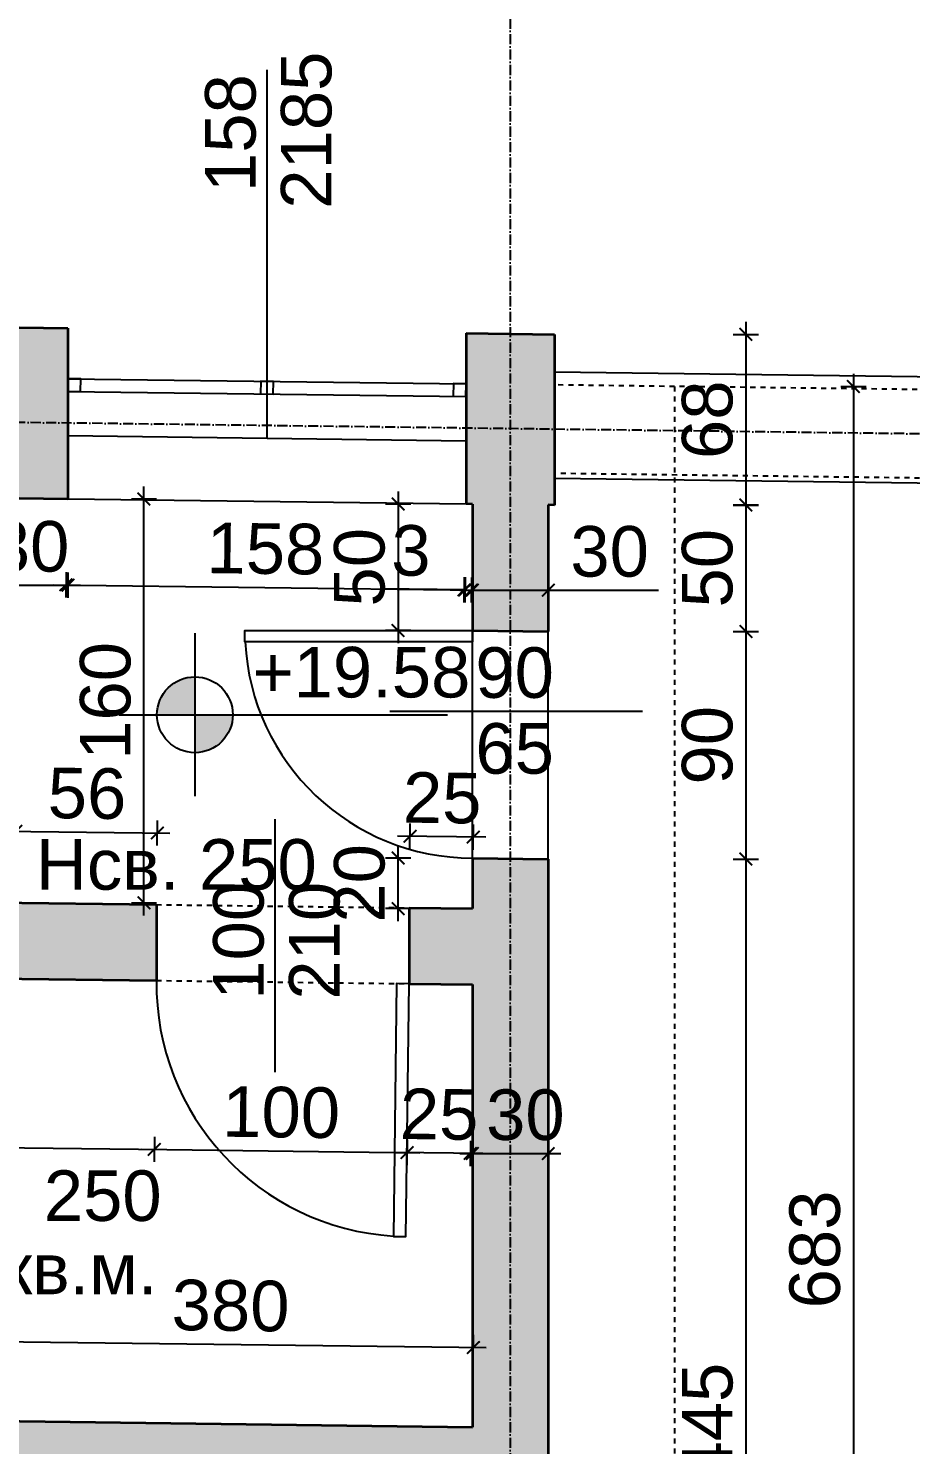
# Model space of a CAD drawing. Header units: inches. Extents: x -72385 to 39588, y -6525 to 66685.
# Drawn here: x -46146 to -45796, y -4373 to -3813 of the extents above; entities that cross this region are included whole.
import ezdxf

# ---------------------------------------------------------------- set-up
doc = ezdxf.new("R2010")
doc.units = ezdxf.units.IN
doc.header["$MEASUREMENT"] = 0
doc.linetypes.add('DashDot', pattern=[0.6, 0.4, -0.1, 0, -0.1])
doc.linetypes.add('Hidden', pattern=[0.4, 0.2, -0.2])
for name, color, linetype, lineweight in [('Врати', 251, 'Continuous', 25), ('Изгледни линии', 253, 'Continuous', 25), ('Надписи Hсв', 252, 'Continuous', 25), ('Надписи врати', 252, 'Continuous', 25), ('Надписи коти външни', 252, 'Continuous', 25), ('Надписи коти вътрешни', 252, 'Continuous', 25), ('Надписи нива', 252, 'Continuous', 25), ('Надписи площ', 252, 'Continuous', 25), ('Надписи прозорци', 252, 'Continuous', 25), ('Оси', 252, 'DashDot', 25), ('Прозорци', 251, 'Continuous', 25), ('Пунктир', 253, 'Hidden', 25), ('Разрезни линии', 7, 'Continuous', 35), ('Щрих стени', 254, 'Continuous', 25)]:
    doc.layers.add(name, color=color, linetype=linetype, lineweight=lineweight)
doc.styles.add('Arial Regular', font='arial.ttf')
doc.styles.get("Standard").update_dxf_attribs({"font": 'arial.ttf'})
doc.dimstyles.new('Annotative', dxfattribs={"dimscale": 0, "dimtxt": 20, "dimasz": 5, "dimexe": 5, "dimexo": 5, "dimgap": 5, "dimtad": 1, "dimdec": 0, "dimzin": 0, "dimdsep": 46, "dimtxsty": 'Standard', "dimblk": 'ARCHTICK', "dimcen": 5, "dimdle": 5, "dimadec": 0, "dimazin": 0, "dimtfac": 1, "dimtdec": 0, "dimtofl": 0, "dimtmove": 0, "dimatfit": 3, "dimldrblk": 'ARCHTICK', "dimfxl": 5, "dimfxlon": 1, "dimtolj": 1, "dimtzin": 0, "dimarcsym": 1})

# ---------------------------------------------------------------- blocks, each defined once
blk = doc.blocks.new('_ArchTick')
at = {"color": 0, "linetype": 'ByBlock', "const_width": 0.15}
blk.add_lwpolyline([(-0.5, -0.5), (0.5, 0.5)], dxfattribs=at)
blk = doc.blocks.new('*D2297')
at = {"layer": 'Defpoints', "color": 0, "ltscale": 50, "transparency": 16777216}
for p in [(-46349.84, -4186), (-46094.84, -4189.25), (-46095.69, -4256.02)]:
    blk.add_point(p, dxfattribs=at)
at = {"layer": 'Надписи коти вътрешни', "color": 0, "lineweight": -2, "ltscale": 50, "transparency": 16777216}
for p, q in [((-46350.62, -4247.78), (-46350.75, -4257.78)), ((-46095.62, -4251.02), (-46095.75, -4261.02)), ((-46355.69, -4252.71), (-46090.69, -4256.09))]:
    blk.add_line(p, q, dxfattribs=at)
at = {"layer": 'Надписи коти вътрешни', "color": 0, "lineweight": -2, "ltscale": 50, "transparency": 16777216, "xscale": 5, "yscale": 5, "zscale": 5}
for p, rotation in [((-46350.69, -4252.78), 179.2706286525478), ((-46095.69, -4256.02), 359.2706286525478)]:
    blk.add_blockref('_ArchTick', p, dxfattribs=dict(at, rotation=rotation))
at = {"layer": 'Надписи коти вътрешни', "color": 0, "ltscale": 50, "transparency": 16777216, "insert": (-46222.99, -4239.19), "char_height": 20, "attachment_point": 5, "rotation": 359.2706}
blk.add_mtext('\\A1;255', dxfattribs=at)
blk = doc.blocks.new('*D2298')
at = {"layer": 'Defpoints', "color": 0, "ltscale": 50, "transparency": 16777216}
for p in [(-46094.84, -4189.25), (-45994.84, -4190.52), (-45995.69, -4257.3)]:
    blk.add_point(p, dxfattribs=at)
at = {"layer": 'Надписи коти вътрешни', "color": 0, "lineweight": -2, "ltscale": 50, "transparency": 16777216}
for p, q in [((-46095.62, -4251.02), (-46095.75, -4261.02)), ((-46100.69, -4255.96), (-45990.69, -4257.36)), ((-45995.62, -4252.3), (-45995.75, -4262.3))]:
    blk.add_line(p, q, dxfattribs=at)
at = {"layer": 'Надписи коти вътрешни', "color": 0, "lineweight": -2, "ltscale": 50, "transparency": 16777216, "xscale": 5, "yscale": 5, "zscale": 5}
for p, rotation in [((-46095.69, -4256.02), 179.2706286518934), ((-45995.69, -4257.3), 359.2706286518934)]:
    blk.add_blockref('_ArchTick', p, dxfattribs=dict(at, rotation=rotation))
at = {"layer": 'Надписи коти вътрешни', "color": 0, "ltscale": 50, "transparency": 16777216, "insert": (-46045.49, -4241.45), "char_height": 20, "attachment_point": 5, "rotation": 359.2706}
blk.add_mtext('\\A1;100', dxfattribs=at)
blk = doc.blocks.new('*D2299')
at = {"layer": 'Defpoints', "color": 0, "ltscale": 50, "transparency": 16777216}
for p in [(-45994.84, -4190.52), (-45969.84, -4190.84), (-45995.69, -4257.3)]:
    blk.add_point(p, dxfattribs=at)
at = {"layer": 'Надписи коти вътрешни', "color": 0, "lineweight": -2, "ltscale": 50, "transparency": 16777216}
for p, q in [((-45995.62, -4252.3), (-45995.75, -4262.3)), ((-45970.62, -4252.62), (-45970.75, -4262.62)), ((-45965.69, -4257.68), (-46000.69, -4257.23))]:
    blk.add_line(p, q, dxfattribs=at)
at = {"layer": 'Надписи коти вътрешни', "color": 0, "lineweight": -2, "ltscale": 50, "transparency": 16777216, "xscale": 5, "yscale": 5, "zscale": 5}
for p, rotation in [((-45995.69, -4257.3), 179.2706286525464), ((-45970.69, -4257.62), 359.2706286525465)]:
    blk.add_blockref('_ArchTick', p, dxfattribs=dict(at, rotation=rotation))
at = {"layer": 'Надписи коти вътрешни', "color": 0, "ltscale": 50, "transparency": 16777216, "insert": (-45982.99, -4242.25), "char_height": 20, "attachment_point": 5, "rotation": 359.2706}
blk.add_mtext('\\A1;25', dxfattribs=at)
blk = doc.blocks.new('*D8293')
at = {"layer": 'Defpoints', "color": 0, "ltscale": 50, "transparency": 16777216}
for p in [(-45969.44, -4334.37), (-46349.84, -4361.01), (-45969.84, -4365.85)]:
    blk.add_point(p, dxfattribs=at)
at = {"layer": 'Надписи коти вътрешни', "color": 0, "lineweight": -2, "ltscale": 50, "transparency": 16777216}
for p, q in [((-46354.44, -4329.47), (-45964.44, -4334.43)), ((-46349.5, -4334.53), (-46349.37, -4324.53)), ((-45969.5, -4339.37), (-45969.37, -4329.37))]:
    blk.add_line(p, q, dxfattribs=at)
at = {"layer": 'Надписи коти вътрешни', "color": 0, "lineweight": -2, "ltscale": 50, "transparency": 16777216, "xscale": 5, "yscale": 5, "zscale": 5}
for p, rotation in [((-46349.44, -4329.53), 179.2706286525489), ((-45969.44, -4334.37), 359.270628652549)]:
    blk.add_blockref('_ArchTick', p, dxfattribs=dict(at, rotation=rotation))
at = {"layer": 'Надписи коти вътрешни', "color": 0, "ltscale": 50, "transparency": 16777216, "insert": (-46065.49, -4317.92), "char_height": 20, "attachment_point": 5, "rotation": 359.2706}
blk.add_mtext('\\A1;380', dxfattribs=at)
blk = doc.blocks.new('*D2300')
at = {"layer": 'Defpoints', "color": 0, "ltscale": 50, "transparency": 16777216}
for p in [(-45969.84, -4000.82), (-45999.24, -4050.82), (-45969.84, -4050.82)]:
    blk.add_point(p, dxfattribs=at)
at = {"layer": 'Надписи коти вътрешни', "color": 0, "lineweight": -2, "ltscale": 50, "transparency": 16777216}
for p, q in [((-45999.24, -3995.82), (-45999.24, -4055.82)), ((-45994.24, -4000.82), (-46004.24, -4000.82)), ((-45994.24, -4050.82), (-46004.24, -4050.82))]:
    blk.add_line(p, q, dxfattribs=at)
at = {"layer": 'Надписи коти вътрешни', "color": 0, "lineweight": -2, "ltscale": 50, "transparency": 16777216, "xscale": 5, "yscale": 5, "zscale": 5}
for p, rotation in [((-45999.24, -4000.82), 90), ((-45999.24, -4050.82), 270)]:
    blk.add_blockref('_ArchTick', p, dxfattribs=dict(at, rotation=rotation))
at = {"layer": 'Надписи коти вътрешни', "color": 0, "ltscale": 50, "transparency": 16777216, "insert": (-46014.46, -4025.82), "char_height": 20, "attachment_point": 5, "rotation": 90}
blk.add_mtext('\\A1;50', dxfattribs=at)
blk = doc.blocks.new('*D4549')
at = {"layer": 'Defpoints', "color": 0, "ltscale": 50, "transparency": 16777216}
for p in [(-45999.24, -4140.83), (-45969.84, -4140.83), (-45969.84, -4160.84)]:
    blk.add_point(p, dxfattribs=at)
at = {"layer": 'Надписи коти вътрешни', "color": 0, "lineweight": -2, "ltscale": 50, "transparency": 16777216}
for p, q in [((-45999.24, -4165.84), (-45999.24, -4135.83)), ((-45994.24, -4140.83), (-46004.24, -4140.83)), ((-45994.24, -4160.84), (-46004.24, -4160.84))]:
    blk.add_line(p, q, dxfattribs=at)
at = {"layer": 'Надписи коти вътрешни', "color": 0, "lineweight": -2, "ltscale": 50, "transparency": 16777216, "xscale": 5, "yscale": 5, "zscale": 5}
for p, rotation in [((-45999.24, -4140.83), 90), ((-45999.24, -4160.84), 270)]:
    blk.add_blockref('_ArchTick', p, dxfattribs=dict(at, rotation=rotation))
at = {"layer": 'Надписи коти вътрешни', "color": 0, "ltscale": 50, "transparency": 16777216, "insert": (-46014.46, -4150.83), "char_height": 20, "attachment_point": 5, "rotation": 90}
blk.add_mtext('\\A1;20', dxfattribs=at)
blk = doc.blocks.new('*D4129')
at = {"layer": 'Defpoints', "color": 0, "ltscale": 50, "transparency": 16777216}
for p in [(-46094.48, -4130.92), (-46150.84, -4158.53), (-46094.84, -4159.24)]:
    blk.add_point(p, dxfattribs=at)
at = {"layer": 'Надписи коти вътрешни', "color": 0, "lineweight": -2, "ltscale": 50, "transparency": 16777216}
for p, q in [((-46150.54, -4135.21), (-46150.41, -4125.21)), ((-46094.54, -4135.92), (-46094.41, -4125.92)), ((-46155.48, -4130.14), (-46089.48, -4130.98))]:
    blk.add_line(p, q, dxfattribs=at)
at = {"layer": 'Надписи коти вътрешни', "color": 0, "lineweight": -2, "ltscale": 50, "transparency": 16777216, "xscale": 5, "yscale": 5, "zscale": 5}
for p, rotation in [((-46150.48, -4130.21), 179.2706286525421), ((-46094.48, -4130.92), 359.2706286525421)]:
    blk.add_blockref('_ArchTick', p, dxfattribs=dict(at, rotation=rotation))
at = {"layer": 'Надписи коти вътрешни', "color": 0, "ltscale": 50, "transparency": 16777216, "insert": (-46122.28, -4115.35), "char_height": 20, "attachment_point": 5, "rotation": 359.2706}
blk.add_mtext('\\A1;56', dxfattribs=at)
blk = doc.blocks.new('*D4130')
at = {"layer": 'Defpoints', "color": 0, "ltscale": 50, "transparency": 16777216}
for p in [(-45994.48, -4132.19), (-45994.84, -4160.52), (-45969.84, -4160.84)]:
    blk.add_point(p, dxfattribs=at)
at = {"layer": 'Надписи коти вътрешни', "color": 0, "lineweight": -2, "ltscale": 50, "transparency": 16777216}
for p, q in [((-45994.54, -4137.19), (-45994.41, -4127.19)), ((-45969.54, -4137.51), (-45969.41, -4127.51)), ((-45964.48, -4132.58), (-45999.48, -4132.13))]:
    blk.add_line(p, q, dxfattribs=at)
at = {"layer": 'Надписи коти вътрешни', "color": 0, "lineweight": -2, "ltscale": 50, "transparency": 16777216, "xscale": 5, "yscale": 5, "zscale": 5}
for p, rotation in [((-45994.48, -4132.19), 179.2706286525463), ((-45969.48, -4132.51), 359.2706286525462)]:
    blk.add_blockref('_ArchTick', p, dxfattribs=dict(at, rotation=rotation))
at = {"layer": 'Надписи коти вътрешни', "color": 0, "ltscale": 50, "transparency": 16777216, "insert": (-45981.78, -4117.14), "char_height": 20, "attachment_point": 5, "rotation": 359.2706}
blk.add_mtext('\\A1;25', dxfattribs=at)
blk = doc.blocks.new('*D8295')
at = {"layer": 'Defpoints', "color": 0, "ltscale": 50, "transparency": 16777216}
for p in [(-46150.84, -3998.83), (-46099.77, -3998.83), (-46150.84, -4158.53)]:
    blk.add_point(p, dxfattribs=at)
at = {"layer": 'Надписи коти вътрешни', "color": 0, "lineweight": -2, "ltscale": 50, "transparency": 16777216}
for p, q in [((-46104.77, -3998.83), (-46094.77, -3998.83)), ((-46099.77, -4163.53), (-46099.77, -3993.83)), ((-46104.77, -4158.53), (-46094.77, -4158.53))]:
    blk.add_line(p, q, dxfattribs=at)
at = {"layer": 'Надписи коти вътрешни', "color": 0, "lineweight": -2, "ltscale": 50, "transparency": 16777216, "xscale": 5, "yscale": 5, "zscale": 5}
for p, rotation in [((-46099.77, -3998.83), 90), ((-46099.77, -4158.53), 270)]:
    blk.add_blockref('_ArchTick', p, dxfattribs=dict(at, rotation=rotation))
at = {"layer": 'Надписи коти вътрешни', "color": 0, "ltscale": 50, "transparency": 16777216, "insert": (-46114.99, -4078.68), "char_height": 20, "attachment_point": 5, "rotation": 90}
blk.add_mtext('\\A1;160', dxfattribs=at)
blk = doc.blocks.new('*D2303')
at = {"layer": 'Defpoints', "color": 0, "ltscale": 50, "transparency": 16777216}
for p in [(-46129.84, -3968.78), (-45972.34, -3970.79), (-45973.15, -4034.79)]:
    blk.add_point(p, dxfattribs=at)
at = {"layer": 'Надписи коти вътрешни', "color": 0, "lineweight": -2, "ltscale": 50, "transparency": 16777216}
for p, q in [((-46135.65, -4032.72), (-45968.15, -4034.85)), ((-46130.59, -4027.78), (-46130.72, -4037.78)), ((-45973.09, -4029.79), (-45973.22, -4039.79))]:
    blk.add_line(p, q, dxfattribs=at)
at = {"layer": 'Надписи коти вътрешни', "color": 0, "lineweight": -2, "ltscale": 50, "transparency": 16777216, "xscale": 5, "yscale": 5, "zscale": 5}
for p, rotation in [((-46130.65, -4032.78), 179.2706286525448), ((-45973.15, -4034.79), 359.2706286525448)]:
    blk.add_blockref('_ArchTick', p, dxfattribs=dict(at, rotation=rotation))
at = {"layer": 'Надписи коти вътрешни', "color": 0, "ltscale": 50, "transparency": 16777216, "insert": (-46051.71, -4018.57), "char_height": 20, "attachment_point": 5, "rotation": 359.2706}
blk.add_mtext('\\A1;158', dxfattribs=at)
blk = doc.blocks.new('*D2304')
at = {"layer": 'Defpoints', "color": 0, "ltscale": 50, "transparency": 16777216}
for p in [(-46159.84, -3998.39), (-46129.84, -3998.79), (-46129.84, -4032.9)]:
    blk.add_point(p, dxfattribs=at)
at = {"layer": 'Надписи коти вътрешни', "color": 0, "lineweight": -2, "ltscale": 50, "transparency": 16777216}
for p, q in [((-46159.84, -4027.9), (-46159.84, -4037.9)), ((-46129.84, -4027.9), (-46129.84, -4037.9)), ((-46164.84, -4032.9), (-46124.84, -4032.9))]:
    blk.add_line(p, q, dxfattribs=at)
at = {"layer": 'Надписи коти вътрешни', "color": 0, "lineweight": -2, "ltscale": 50, "transparency": 16777216, "xscale": 5, "yscale": 5, "zscale": 5, "rotation": 180}
blk.add_blockref('_ArchTick', (-46159.84, -4032.9), dxfattribs=at)
at = {"layer": 'Надписи коти вътрешни', "color": 0, "lineweight": -2, "ltscale": 50, "transparency": 16777216, "xscale": 5, "yscale": 5, "zscale": 5}
blk.add_blockref('_ArchTick', (-46129.84, -4032.9), dxfattribs=at)
at = {"layer": 'Надписи коти вътрешни', "color": 0, "ltscale": 50, "transparency": 16777216, "insert": (-46144.84, -4017.69), "char_height": 20, "attachment_point": 5}
blk.add_mtext('\\A1;30', dxfattribs=at)
blk = doc.blocks.new('*D4552')
at = {"layer": 'Defpoints', "color": 0, "ltscale": 50, "transparency": 16777216}
for p in [(-45972.34, -4000.79), (-45969.84, -4000.82), (-45972.77, -4034.79)]:
    blk.add_point(p, dxfattribs=at)
at = {"layer": 'Надписи коти вътрешни', "color": 0, "lineweight": -2, "ltscale": 50, "transparency": 16777216}
for p, q in [((-45972.71, -4029.79), (-45972.83, -4039.79)), ((-45970.21, -4029.82), (-45970.33, -4039.82)), ((-45972.77, -4034.79), (-46005.86, -4034.37)), ((-45970.27, -4034.82), (-45965.27, -4034.89))]:
    blk.add_line(p, q, dxfattribs=at)
at = {"layer": 'Надписи коти вътрешни', "color": 0, "lineweight": -2, "ltscale": 50, "transparency": 16777216, "xscale": 5, "yscale": 5, "zscale": 5}
for p, rotation in [((-45972.77, -4034.79), 359.2706286525879), ((-45970.27, -4034.82), 179.2706286525879)]:
    blk.add_blockref('_ArchTick', p, dxfattribs=dict(at, rotation=rotation))
at = {"layer": 'Надписи коти вътрешни', "color": 0, "ltscale": 50, "transparency": 16777216, "insert": (-45994.12, -4019.3), "char_height": 20, "attachment_point": 5, "rotation": 359.2706}
blk.add_mtext('\\A1;3', dxfattribs=at)
blk = doc.blocks.new('*D2320')
at = {"layer": 'Defpoints', "color": 0, "ltscale": 50, "transparency": 16777216}
for p in [(-45937.34, -3933.73), (-45937.34, -4001.24), (-45861.62, -4001.24)]:
    blk.add_point(p, dxfattribs=at)
at = {"layer": 'Надписи коти вътрешни', "color": 0, "lineweight": -2, "ltscale": 50, "transparency": 16777216}
for p, q in [((-45861.62, -3928.73), (-45861.62, -4006.24)), ((-45866.62, -3933.73), (-45856.62, -3933.73)), ((-45866.62, -4001.24), (-45856.62, -4001.24))]:
    blk.add_line(p, q, dxfattribs=at)
at = {"layer": 'Надписи коти вътрешни', "color": 0, "lineweight": -2, "ltscale": 50, "transparency": 16777216, "xscale": 5, "yscale": 5, "zscale": 5}
for p, rotation in [((-45861.62, -3933.73), 90), ((-45861.62, -4001.24), 270)]:
    blk.add_blockref('_ArchTick', p, dxfattribs=dict(at, rotation=rotation))
at = {"layer": 'Надписи коти вътрешни', "color": 0, "ltscale": 50, "transparency": 16777216, "insert": (-45876.83, -3967.48), "char_height": 20, "attachment_point": 5, "rotation": 90}
blk.add_mtext('\\A1;68', dxfattribs=at)
blk = doc.blocks.new('*D2321')
at = {"layer": 'Defpoints', "color": 0, "ltscale": 50, "transparency": 16777216}
for p in [(-45939.84, -4001.2), (-45939.84, -4051.21), (-45861.62, -4051.21)]:
    blk.add_point(p, dxfattribs=at)
at = {"layer": 'Надписи коти вътрешни', "color": 0, "lineweight": -2, "ltscale": 50, "transparency": 16777216}
for p, q in [((-45861.62, -3996.2), (-45861.62, -4056.21)), ((-45866.62, -4001.2), (-45856.62, -4001.2)), ((-45866.62, -4051.21), (-45856.62, -4051.21))]:
    blk.add_line(p, q, dxfattribs=at)
at = {"layer": 'Надписи коти вътрешни', "color": 0, "lineweight": -2, "ltscale": 50, "transparency": 16777216, "xscale": 5, "yscale": 5, "zscale": 5}
for p, rotation in [((-45861.62, -4001.2), 90), ((-45861.62, -4051.21), 270)]:
    blk.add_blockref('_ArchTick', p, dxfattribs=dict(at, rotation=rotation))
at = {"layer": 'Надписи коти вътрешни', "color": 0, "ltscale": 50, "transparency": 16777216, "insert": (-45876.83, -4026.21), "char_height": 20, "attachment_point": 5, "rotation": 90}
blk.add_mtext('\\A1;50', dxfattribs=at)
blk = doc.blocks.new('*D2322')
at = {"layer": 'Defpoints', "color": 0, "ltscale": 50, "transparency": 16777216}
for p in [(-45939.84, -4051.21), (-45939.84, -4141.21), (-45861.62, -4141.21)]:
    blk.add_point(p, dxfattribs=at)
at = {"layer": 'Надписи коти вътрешни', "color": 0, "lineweight": -2, "ltscale": 50, "transparency": 16777216}
for p, q in [((-45861.62, -4046.21), (-45861.62, -4146.21)), ((-45866.62, -4051.21), (-45856.62, -4051.21)), ((-45866.62, -4141.21), (-45856.62, -4141.21))]:
    blk.add_line(p, q, dxfattribs=at)
at = {"layer": 'Надписи коти вътрешни', "color": 0, "lineweight": -2, "ltscale": 50, "transparency": 16777216, "xscale": 5, "yscale": 5, "zscale": 5}
for p, rotation in [((-45861.62, -4051.21), 90), ((-45861.62, -4141.21), 270)]:
    blk.add_blockref('_ArchTick', p, dxfattribs=dict(at, rotation=rotation))
at = {"layer": 'Надписи коти вътрешни', "color": 0, "ltscale": 50, "transparency": 16777216, "insert": (-45876.83, -4096.21), "char_height": 20, "attachment_point": 5, "rotation": 90}
blk.add_mtext('\\A1;90', dxfattribs=at)
blk = doc.blocks.new('*D2323')
at = {"layer": 'Defpoints', "color": 0, "ltscale": 50, "transparency": 16777216}
for p in [(-45939.84, -4141.21), (-45939.84, -4586.25), (-45861.62, -4586.25)]:
    blk.add_point(p, dxfattribs=at)
at = {"layer": 'Надписи коти вътрешни', "color": 0, "lineweight": -2, "ltscale": 50, "transparency": 16777216}
for p, q in [((-45861.62, -4136.21), (-45861.62, -4591.25)), ((-45866.62, -4141.21), (-45856.62, -4141.21)), ((-45866.62, -4586.25), (-45856.62, -4586.25))]:
    blk.add_line(p, q, dxfattribs=at)
at = {"layer": 'Надписи коти вътрешни', "color": 0, "lineweight": -2, "ltscale": 50, "transparency": 16777216, "xscale": 5, "yscale": 5, "zscale": 5}
for p, rotation in [((-45861.62, -4141.21), 90), ((-45861.62, -4586.25), 270)]:
    blk.add_blockref('_ArchTick', p, dxfattribs=dict(at, rotation=rotation))
at = {"layer": 'Надписи коти вътрешни', "color": 0, "ltscale": 50, "transparency": 16777216, "insert": (-45876.79, -4363.73), "char_height": 20, "attachment_point": 5, "rotation": 90}
blk.add_mtext('\\A1;445', dxfattribs=at)
blk = doc.blocks.new('*D2324')
at = {"layer": 'Defpoints', "color": 0, "ltscale": 50, "transparency": 16777216}
for p in [(-45889.84, -3954.34), (-45889.84, -4636.89), (-45819.08, -4636.89)]:
    blk.add_point(p, dxfattribs=at)
at = {"layer": 'Надписи коти вътрешни', "color": 0, "lineweight": -2, "ltscale": 50, "transparency": 16777216}
for p, q in [((-45824.08, -3954.34), (-45814.08, -3954.34)), ((-45819.08, -3949.34), (-45819.08, -4641.89)), ((-45824.08, -4636.89), (-45814.08, -4636.89))]:
    blk.add_line(p, q, dxfattribs=at)
at = {"layer": 'Надписи коти вътрешни', "color": 0, "lineweight": -2, "ltscale": 50, "transparency": 16777216, "xscale": 5, "yscale": 5, "zscale": 5}
for p, rotation in [((-45819.08, -3954.34), 90), ((-45819.08, -4636.89), 270)]:
    blk.add_blockref('_ArchTick', p, dxfattribs=dict(at, rotation=rotation))
at = {"layer": 'Надписи коти вътрешни', "color": 0, "ltscale": 50, "transparency": 16777216, "insert": (-45834.29, -4295.61), "char_height": 20, "attachment_point": 5, "rotation": 90}
blk.add_mtext('\\A1;683', dxfattribs=at)
blk = doc.blocks.new('*D6501')
at = {"layer": 'Defpoints', "color": 0, "ltscale": 50, "transparency": 16777216}
for p in [(-46127.13, -3718.8), (-46159.84, -3930.9), (-46129.84, -3931.28)]:
    blk.add_point(p, dxfattribs=at)
at = {"layer": 'Надписи коти външни', "color": 0, "lineweight": -2, "ltscale": 50, "transparency": 16777216}
for p, q in [((-46157.2, -3723.41), (-46157.07, -3713.42)), ((-46162.13, -3718.35), (-46122.13, -3718.86)), ((-46127.2, -3723.8), (-46127.07, -3713.8))]:
    blk.add_line(p, q, dxfattribs=at)
at = {"layer": 'Надписи коти външни', "color": 0, "lineweight": -2, "ltscale": 50, "transparency": 16777216, "xscale": 5, "yscale": 5, "zscale": 5}
for p, rotation in [((-46157.13, -3718.42), 179.2706286525466), ((-46127.13, -3718.8), 359.2706286525466)]:
    blk.add_blockref('_ArchTick', p, dxfattribs=dict(at, rotation=rotation))
at = {"layer": 'Надписи коти външни', "color": 0, "ltscale": 50, "transparency": 16777216, "insert": (-46141.94, -3703.39), "char_height": 20, "attachment_point": 5, "rotation": 359.2706}
blk.add_mtext('\\A1;30', dxfattribs=at)
blk = doc.blocks.new('*D6502')
at = {"layer": 'Defpoints', "color": 0, "ltscale": 50, "transparency": 16777216}
for p in [(-45969.63, -3720.8), (-46129.84, -3931.28), (-45972.34, -3933.28)]:
    blk.add_point(p, dxfattribs=at)
at = {"layer": 'Надписи коти външни', "color": 0, "lineweight": -2, "ltscale": 50, "transparency": 16777216}
for p, q in [((-46132.13, -3718.73), (-45964.63, -3720.87)), ((-46127.2, -3723.8), (-46127.07, -3713.8)), ((-45969.7, -3725.8), (-45969.57, -3715.8))]:
    blk.add_line(p, q, dxfattribs=at)
at = {"layer": 'Надписи коти външни', "color": 0, "lineweight": -2, "ltscale": 50, "transparency": 16777216, "xscale": 5, "yscale": 5, "zscale": 5}
for p, rotation in [((-46127.13, -3718.8), 179.2706286525469), ((-45969.63, -3720.8), 359.2706286525469)]:
    blk.add_blockref('_ArchTick', p, dxfattribs=dict(at, rotation=rotation))
at = {"layer": 'Надписи коти външни', "color": 0, "ltscale": 50, "transparency": 16777216, "insert": (-46048.19, -3704.59), "char_height": 20, "attachment_point": 5, "rotation": 359.2706}
blk.add_mtext('\\A1;158', dxfattribs=at)
blk = doc.blocks.new('*D6503')
at = {"layer": 'Defpoints', "color": 0, "ltscale": 50, "transparency": 16777216}
for p in [(-45934.63, -3721.25), (-45972.34, -3933.28), (-45937.34, -3933.73)]:
    blk.add_point(p, dxfattribs=at)
at = {"layer": 'Надписи коти външни', "color": 0, "lineweight": -2, "ltscale": 50, "transparency": 16777216}
for p, q in [((-45969.7, -3725.8), (-45969.57, -3715.8)), ((-45934.7, -3726.25), (-45934.57, -3716.25)), ((-45974.63, -3720.74), (-45929.63, -3721.31))]:
    blk.add_line(p, q, dxfattribs=at)
at = {"layer": 'Надписи коти външни', "color": 0, "lineweight": -2, "ltscale": 50, "transparency": 16777216, "xscale": 5, "yscale": 5, "zscale": 5}
for p, rotation in [((-45969.63, -3720.8), 179.2706286525403), ((-45934.63, -3721.25), 359.2706286525403)]:
    blk.add_blockref('_ArchTick', p, dxfattribs=dict(at, rotation=rotation))
at = {"layer": 'Надписи коти външни', "color": 0, "ltscale": 50, "transparency": 16777216, "insert": (-45951.94, -3705.81), "char_height": 20, "attachment_point": 5, "rotation": 359.2706}
blk.add_mtext('\\A1;35', dxfattribs=at)
blk = doc.blocks.new('*D6515')
at = {"layer": 'Defpoints', "color": 0, "ltscale": 50, "transparency": 16777216}
for p in [(-40218.1, -3694.01), (-52317.34, -3872.51), (-40222.34, -4026.49)]:
    blk.add_point(p, dxfattribs=at)
at = {"layer": 'Надписи коти външни', "color": 0, "lineweight": -2, "ltscale": 50, "transparency": 16777216}
for p, q in [((-52313.17, -3545.04), (-52313.04, -3535.04)), ((-52318.1, -3539.97), (-40213.11, -3694.08)), ((-40218.17, -3699.01), (-40218.04, -3689.01))]:
    blk.add_line(p, q, dxfattribs=at)
at = {"layer": 'Надписи коти външни', "color": 0, "lineweight": -2, "ltscale": 50, "transparency": 16777216, "xscale": 5, "yscale": 5, "zscale": 5}
for p, rotation in [((-52313.1, -3540.04), 179.2706286525472), ((-40218.1, -3694.01), 359.2706286525473)]:
    blk.add_blockref('_ArchTick', p, dxfattribs=dict(at, rotation=rotation))
at = {"layer": 'Надписи коти външни', "color": 0, "ltscale": 50, "transparency": 16777216, "insert": (-46265.41, -3601.82), "char_height": 20, "attachment_point": 5, "rotation": 359.2706}
blk.add_mtext('\\A1;12095', dxfattribs=at)
blk = doc.blocks.new('*D7785')
at = {"layer": 'Defpoints', "color": 0, "ltscale": 10, "transparency": 16777216}
for p in [(-45969.84, -4217.97), (-45939.84, -4217.97), (-45939.84, -4257.68)]:
    blk.add_point(p, dxfattribs=at)
at = {"layer": 'Надписи коти вътрешни', "color": 0, "lineweight": -2, "ltscale": 10, "transparency": 16777216}
for p, q in [((-45969.84, -4252.68), (-45969.84, -4262.68)), ((-45939.84, -4252.68), (-45939.84, -4262.68)), ((-45974.84, -4257.68), (-45934.84, -4257.68))]:
    blk.add_line(p, q, dxfattribs=at)
at = {"layer": 'Надписи коти вътрешни', "color": 0, "lineweight": -2, "ltscale": 10, "transparency": 16777216, "xscale": 5, "yscale": 5, "zscale": 5, "rotation": 180}
blk.add_blockref('_ArchTick', (-45969.84, -4257.68), dxfattribs=at)
at = {"layer": 'Надписи коти вътрешни', "color": 0, "lineweight": -2, "ltscale": 10, "transparency": 16777216, "xscale": 5, "yscale": 5, "zscale": 5}
blk.add_blockref('_ArchTick', (-45939.84, -4257.68), dxfattribs=at)
at = {"layer": 'Надписи коти вътрешни', "color": 0, "ltscale": 10, "transparency": 16777216, "insert": (-45948.88, -4242.46), "char_height": 20, "attachment_point": 5}
blk.add_mtext('\\A1;30', dxfattribs=at)
blk = doc.blocks.new('*D7787')
at = {"layer": 'Defpoints', "color": 0, "ltscale": 10, "transparency": 16777216}
for p in [(-45969.84, -4018.86), (-45939.84, -4018.86), (-45939.84, -4034.89)]:
    blk.add_point(p, dxfattribs=at)
at = {"layer": 'Надписи коти вътрешни', "color": 0, "lineweight": -2, "ltscale": 10, "transparency": 16777216}
for p, q in [((-45969.84, -4029.89), (-45969.84, -4039.89)), ((-45939.84, -4029.89), (-45939.84, -4039.89)), ((-45974.84, -4034.89), (-45939.84, -4034.89)), ((-45939.84, -4034.89), (-45896.27, -4034.89))]:
    blk.add_line(p, q, dxfattribs=at)
at = {"layer": 'Надписи коти вътрешни', "color": 0, "lineweight": -2, "ltscale": 10, "transparency": 16777216, "xscale": 5, "yscale": 5, "zscale": 5, "rotation": 180}
blk.add_blockref('_ArchTick', (-45969.84, -4034.89), dxfattribs=at)
at = {"layer": 'Надписи коти вътрешни', "color": 0, "lineweight": -2, "ltscale": 10, "transparency": 16777216, "xscale": 5, "yscale": 5, "zscale": 5}
blk.add_blockref('_ArchTick', (-45939.84, -4034.89), dxfattribs=at)
at = {"layer": 'Надписи коти вътрешни', "color": 0, "ltscale": 10, "transparency": 16777216, "insert": (-45915.55, -4019.67), "char_height": 20, "attachment_point": 5}
blk.add_mtext('\\A1;30', dxfattribs=at)

msp = doc.modelspace()

# ---------------------------------------------------------------- hatches: boundary and pattern name
at = {"layer": 'Надписи нива', "ltscale": 50}
h = msp.add_hatch(color=256, dxfattribs=at)
h.dxf.hatch_style = 1
h.paths.add_polyline_path([(-46079.63, -4099.16, 0.414214), (-46064.63, -4084.16), (-46079.63, -4084.16)])
h.paths.add_polyline_path([(-46079.63, -4084.16), (-46079.63, -4069.16, 0.414214), (-46094.63, -4084.16)])
at = {"layer": 'Щрих стени', "ltscale": 10}
h = msp.add_hatch(color=256, dxfattribs=at)
h.dxf.hatch_style = 1
h.paths.add_polyline_path([(-46537.34, -3926.09), (-46572.34, -3925.65), (-46572.34, -3993.15), (-46569.84, -3993.18), (-46569.84, -4578.23), (-45939.84, -4586.25), (-45939.84, -4141.21), (-45969.84, -4140.83), (-45969.84, -4160.84), (-45994.84, -4160.52), (-45994.84, -4190.52), (-45969.84, -4190.84), (-45969.84, -4365.85), (-46349.84, -4361.01), (-46349.84, -4186), (-46094.84, -4189.25), (-46094.84, -4159.24), (-46379.84, -4155.62), (-46379.84, -4550.65), (-46539.84, -4548.61), (-46539.84, -3993.57), (-46537.34, -3993.6)])
h.paths.add_polyline_path([(-46349.84, -4391.02), (-45969.84, -4395.85), (-45969.84, -4555.87), (-46349.84, -4551.03)], flags=16)
h.paths.add_polyline_path([(-46349.84, -3928.48), (-46379.84, -3928.1), (-46379.84, -3995.59), (-46349.84, -3995.97)], flags=17)
h.paths.add_polyline_path([(-46129.84, -3931.28), (-46159.84, -3930.9), (-46159.84, -3998.39), (-46129.84, -3998.77)], flags=17)
h.paths.add_polyline_path([(-45937.34, -3933.73), (-45972.34, -3933.28), (-45972.34, -4000.79), (-45969.84, -4000.82), (-45969.84, -4050.82), (-45939.84, -4051.21), (-45939.84, -4001.2), (-45937.34, -4001.24)])

# ---------------------------------------------------------------- linework, layer by layer
at = {"layer": 'Врати', "ltscale": 50}
for points in [[(-45969.84, -4050.82), (-45969.84, -4055.32), (-46059.85, -4055.32), (-46059.85, -4050.82)], [(-45994.84, -4190.52), (-45999.84, -4190.46), (-46001.11, -4290.45), (-45996.11, -4290.51)]]:
    msp.add_lwpolyline(points, close=True, dxfattribs=at)
for centre, radius, start, end in [((-45969.84, -4050.82), 90.01, 182.866, 270), ((-45994.84, -4190.52), 100, 179.2706, 266.4046)]:
    msp.add_arc(centre, radius, start, end, dxfattribs=at)
at = {"layer": 'Изгледни линии', "ltscale": 50}
for p, q in [((-46129.84, -3973.78), (-45972.34, -3975.79)), ((-46129.84, -3998.79), (-45972.34, -4000.79)), ((-45969.84, -4140.83), (-45969.84, -4050.82)), ((-45939.84, -4141.21), (-45939.84, -4051.21))]:
    msp.add_line(p, q, dxfattribs=at)
for points in [[(-46572.34, -3940.65), (-52322.34, -3867.45), (-52322.34, -5712.6), (-40217.34, -5866.7), (-40217.34, -4021.55), (-45937.34, -3948.73)], [(-46572.36, -3982.65), (-52280.34, -3909.98), (-52280.34, -5671.13), (-40259.34, -5824.16), (-40259.34, -4063.02), (-45937.36, -3990.73)]]:
    msp.add_lwpolyline(points, dxfattribs=at)
at = {"layer": 'Надписи врати', "ltscale": 50}
for p, q in [((-46002.51, -4082.7), (-45902.51, -4082.7)), ((-46047.9, -4225.5), (-46047.9, -4125.5))]:
    msp.add_line(p, q, dxfattribs=at)
at = {"layer": 'Надписи нива', "ltscale": 50}
for p, q in [((-46079.63, -4051.84), (-46079.63, -4116.35)), ((-46109.63, -4084.16), (-45979.63, -4084.16))]:
    msp.add_line(p, q, dxfattribs=at)
msp.add_circle((-46079.63, -4084.16), 15, dxfattribs=at)
at = {"layer": 'Надписи прозорци', "ltscale": 50}
msp.add_line((-46051.09, -3974.79), (-46051.09, -3829.13), dxfattribs=at)
at = {"layer": 'Оси', "ltscale": 10}
for p, q in [((-45954.84, -3570.98), (-45954.84, -6171.19)), ((-39839.84, -4048.86), (-52699.84, -3885.14))]:
    msp.add_line(p, q, dxfattribs=at)
at = {"layer": 'Прозорци', "ltscale": 50}
for p, q in [((-46129.84, -3951.28), (-45972.34, -3953.29)), ((-46129.9, -3956.28), (-45972.34, -3958.29))]:
    msp.add_line(p, q, dxfattribs=at)
for points in [[(-46129.84, -3956.28), (-46124.84, -3956.35), (-46124.77, -3951.35), (-46129.77, -3951.28), (-46129.84, -3956.28)], [(-46053.65, -3957.25), (-46048.65, -3957.32), (-46048.59, -3952.32), (-46053.59, -3952.25), (-46053.65, -3957.25)], [(-45977.4, -3958.22), (-45972.4, -3958.29), (-45972.34, -3953.29), (-45977.34, -3953.22), (-45977.4, -3958.22)]]:
    msp.add_lwpolyline(points, dxfattribs=at)
at = {"layer": 'Пунктир', "ltscale": 10}
for p, q in [((-45889.84, -3954.34), (-45889.84, -4636.89)), ((-46094.84, -4159.24), (-45994.84, -4160.52)), ((-46094.84, -4189.25), (-45994.84, -4190.52))]:
    msp.add_line(p, q, dxfattribs=at)
for points in [[(-46572.34, -3945.65), (-52317.34, -3872.51), (-52317.34, -5707.66), (-40222.34, -5861.64), (-40222.34, -4026.49), (-45937.34, -3953.73)], [(-46572.34, -3980.65), (-52282.34, -3907.96), (-52282.34, -5673.1), (-40257.34, -5826.19), (-40257.34, -4061.04), (-45937.34, -3988.73)]]:
    msp.add_lwpolyline(points, dxfattribs=at)
at = {"layer": 'Разрезни линии', "ltscale": 50}
for p, q in [((-46159.84, -3930.9), (-46129.84, -3931.28)), ((-46129.84, -3931.28), (-46129.84, -3998.79)), ((-45972.34, -3933.28), (-45972.34, -4000.79)), ((-45972.34, -3933.28), (-45937.34, -3933.73)), ((-45937.34, -3933.73), (-45937.34, -4001.24)), ((-46159.84, -3998.39), (-46129.84, -3998.77)), ((-45969.84, -4000.82), (-45972.34, -4000.79)), ((-45969.84, -4000.82), (-45969.84, -4050.82)), ((-45937.34, -4001.24), (-45939.84, -4001.2)), ((-45939.84, -4001.2), (-45939.84, -4051.21)), ((-45969.84, -4050.82), (-45939.84, -4051.21)), ((-45969.84, -4140.83), (-45939.84, -4141.21)), ((-45969.84, -4140.83), (-45969.84, -4160.84)), ((-45939.84, -4141.21), (-45939.84, -4586.25)), ((-46379.84, -4155.62), (-46094.84, -4159.24)), ((-46094.84, -4159.24), (-46094.84, -4189.25)), ((-45994.84, -4160.52), (-45994.84, -4190.52)), ((-45994.84, -4160.52), (-45969.84, -4160.84)), ((-46349.84, -4186), (-46094.84, -4189.25)), ((-45994.84, -4190.52), (-45969.84, -4190.84)), ((-45969.84, -4190.84), (-45969.84, -4365.85)), ((-46349.84, -4361.01), (-45969.84, -4365.85))]:
    msp.add_line(p, q, dxfattribs=at)

# ---------------------------------------------------------------- texts
at = {"layer": 'Надписи Hсв', "ltscale": 100, "char_height": 20, "width": 180.4891, "attachment_point": 1, "style": 'Arial Regular'}
for insert in [(-46142.52, -4133.35), (-46203.9, -4264.34)]:
    msp.add_mtext('\\pxt8;Hсв. 250', dxfattribs=dict(at, insert=insert))
at = {"layer": 'Надписи врати', "ltscale": 100, "char_height": 20, "width": 180.4891, "attachment_point": 1, "style": 'Arial Regular'}
for s, insert in [('90', (-45968.65, -4057.47)), ('65', (-45968.65, -4087.47))]:
    msp.add_mtext(s, dxfattribs=dict(at, insert=insert))
at = {"layer": 'Надписи врати', "ltscale": 100, "char_height": 20, "width": 180.4891, "attachment_point": 1, "rotation": 90, "style": 'Arial Regular'}
for s, insert in [('100', (-46072.41, -4196.84)), ('210', (-46042.41, -4196.84))]:
    msp.add_mtext(s, dxfattribs=dict(at, insert=insert))
at = {"layer": 'Надписи нива', "ltscale": 100, "insert": (-46056.87, -4057.32), "char_height": 20, "width": 180.4891, "attachment_point": 1, "style": 'Arial Regular'}
msp.add_mtext('+19.58', dxfattribs=at)
at = {"layer": 'Надписи площ', "ltscale": 100, "insert": (-46202.84, -4293.33), "char_height": 20, "width": 180.4891, "attachment_point": 1, "style": 'Arial Regular'}
msp.add_mtext('6.7 кв.м.', dxfattribs=at)
at = {"layer": 'Надписи прозорци', "ltscale": 100, "char_height": 20, "width": 180.4891, "attachment_point": 1, "rotation": 90, "style": 'Arial Regular'}
for s, insert in [('2185', (-46045.6, -3884.04)), ('158', (-46075.6, -3877.43))]:
    msp.add_mtext(s, dxfattribs=dict(at, insert=insert))

# ---------------------------------------------------------------- dimensions: what is measured, and where the dimension line sits
at = {"layer": 'Надписи коти външни', "ltscale": 50}
dim = msp.add_aligned_dim(p1=(-52317.34, -3872.51), p2=(-40222.34, -4026.49), distance=332.5, text='12095', dimstyle='Annotative', override={"dimscale": 0, "dimtix": 0, "dimtofl": 0, "dimtmove": 0, "dimatfit": 3}, dxfattribs=at)
dim.commit()
dim.dimension.update_dxf_attribs({"geometry": '*D6515', "text_midpoint": (-46265.41, -3601.82)})
for base, p1, p2, picture, middle in [((-46127.13, -3718.8), (-46159.84, -3930.9), (-46129.84, -3931.28), '*D6501', (-46142.13, -3718.61)), ((-45934.63, -3721.25), (-45972.34, -3933.28), (-45937.34, -3933.73), '*D6503', (-45952.13, -3721.02))]:
    dim = msp.add_linear_dim(base=base, p1=p1, p2=p2, angle=359.2706, dimstyle='Annotative', override={"dimscale": 0, "dimtix": 0, "dimtofl": 0, "dimtmove": 0, "dimatfit": 3}, dxfattribs=at)
    dim.commit()
    dim.dimension.update_dxf_attribs({"geometry": picture, "text_midpoint": middle, "dimtype": 129})
dim = msp.add_aligned_dim(p1=(-46129.84, -3931.28), p2=(-45972.34, -3933.28), distance=212.5, dimstyle='Annotative', override={"dimscale": 0, "dimtix": 0, "dimtofl": 0, "dimtmove": 0, "dimatfit": 3}, dxfattribs=at)
dim.commit()
dim.dimension.update_dxf_attribs({"geometry": '*D6502', "text_midpoint": (-46048.19, -3704.59)})
at = {"layer": 'Надписи коти вътрешни', "ltscale": 50}
for base, p1, p2, picture, middle in [((-45861.62, -4001.24), (-45937.34, -3933.73), (-45937.34, -4001.24), '*D2320', (-45876.83, -3967.48)), ((-46099.77, -3998.83), (-46150.84, -4158.53), (-46150.84, -3998.83), '*D8295', (-46114.99, -4078.68)), ((-45999.24, -4050.82), (-45969.84, -4000.82), (-45969.84, -4050.82), '*D2300', (-46014.46, -4025.82)), ((-45861.62, -4051.21), (-45939.84, -4001.2), (-45939.84, -4051.21), '*D2321', (-45876.83, -4026.21))]:
    dim = msp.add_linear_dim(base=base, p1=p1, p2=p2, angle=90, dimstyle='Annotative', override={"dimscale": 0, "dimtix": 0, "dimtofl": 0, "dimtmove": 0, "dimatfit": 3}, dxfattribs=at)
    dim.commit()
    dim.dimension.update_dxf_attribs({"geometry": picture, "text_midpoint": middle})
for p1, p2, distance, picture, middle in [((-45889.84, -3954.34), (-45889.84, -4636.89), 70.76, '*D2324', (-45834.29, -4295.61)), ((-46129.84, -3968.78), (-45972.34, -3970.79), -64, '*D2303', (-46051.71, -4018.57)), ((-45969.84, -4000.82), (-45972.34, -4000.79), 34, '*D4552', (-45994.12, -4019.3)), ((-45939.84, -4051.21), (-45939.84, -4141.21), 78.22, '*D2322', (-45876.83, -4096.21)), ((-46150.84, -4158.53), (-46094.84, -4159.24), 28.33, '*D4129', (-46122.28, -4115.35)), ((-45939.84, -4141.21), (-45939.84, -4586.25), 78.22, '*D2323', (-45876.79, -4363.73)), ((-46349.84, -4186), (-46094.84, -4189.25), -66.78, '*D2297', (-46222.99, -4239.19)), ((-46094.84, -4189.25), (-45994.84, -4190.52), -66.78, '*D2298', (-46045.49, -4241.45))]:
    dim = msp.add_aligned_dim(p1=p1, p2=p2, distance=distance, dimstyle='Annotative', override={"dimscale": 0, "dimtix": 0, "dimtofl": 0, "dimtmove": 0, "dimatfit": 3}, dxfattribs=at)
    dim.commit()
    dim.dimension.update_dxf_attribs({"geometry": picture, "text_midpoint": middle})
dim = msp.add_linear_dim(base=(-46129.84, -4032.9), p1=(-46159.84, -3998.39), p2=(-46129.84, -3998.79), dimstyle='Annotative', override={"dimscale": 0, "dimtix": 0, "dimtofl": 0, "dimtmove": 0, "dimatfit": 3}, dxfattribs=at)
dim.commit()
dim.dimension.update_dxf_attribs({"geometry": '*D2304', "text_midpoint": (-46144.84, -4032.9), "dimtype": 128})
at = {"layer": 'Надписи коти вътрешни', "ltscale": 10}
dim = msp.add_aligned_dim(p1=(-45969.84, -4018.86), p2=(-45939.84, -4018.86), distance=-16.03, dimstyle='Annotative', override={"dimscale": 0, "dimtix": 0, "dimtofl": 0, "dimtmove": 0, "dimatfit": 3}, dxfattribs=at)
dim.commit()
dim.dimension.update_dxf_attribs({"geometry": '*D7787', "text_midpoint": (-45915.55, -4019.67)})
at = {"layer": 'Надписи коти вътрешни', "ltscale": 50}
for base, p1, p2, angle, picture, middle, dimtype in [((-45994.48, -4132.19), (-45969.84, -4160.84), (-45994.84, -4160.52), 179.2706, '*D4130', (-45981.98, -4132.35), 129), ((-45999.24, -4140.83), (-45969.84, -4160.84), (-45969.84, -4140.83), 90, '*D4549', (-45999.24, -4150.83), 128), ((-45995.69, -4257.3), (-45969.84, -4190.84), (-45994.84, -4190.52), 179.2706, '*D2299', (-45983.19, -4257.46), 129), ((-45969.44, -4334.37), (-46349.84, -4361.01), (-45969.84, -4365.85), 359.2706, '*D8293', (-46065.68, -4333.14), 129)]:
    dim = msp.add_linear_dim(base=base, p1=p1, p2=p2, angle=angle, dimstyle='Annotative', override={"dimscale": 0, "dimtix": 0, "dimtofl": 0, "dimtmove": 0, "dimatfit": 3}, dxfattribs=at)
    dim.commit()
    dim.dimension.update_dxf_attribs({"geometry": picture, "text_midpoint": middle, "dimtype": dimtype})
at = {"layer": 'Надписи коти вътрешни', "ltscale": 10}
dim = msp.add_linear_dim(base=(-45939.84, -4257.68), p1=(-45969.84, -4217.97), p2=(-45939.84, -4217.97), angle=0, dimstyle='Annotative', override={"dimscale": 0, "dimtix": 0, "dimtofl": 0, "dimtmove": 0, "dimatfit": 3}, dxfattribs=at)
dim.commit()
dim.dimension.update_dxf_attribs({"geometry": '*D7785', "text_midpoint": (-45948.88, -4257.68), "dimtype": 129})

doc.saveas('drawing.dxf')
